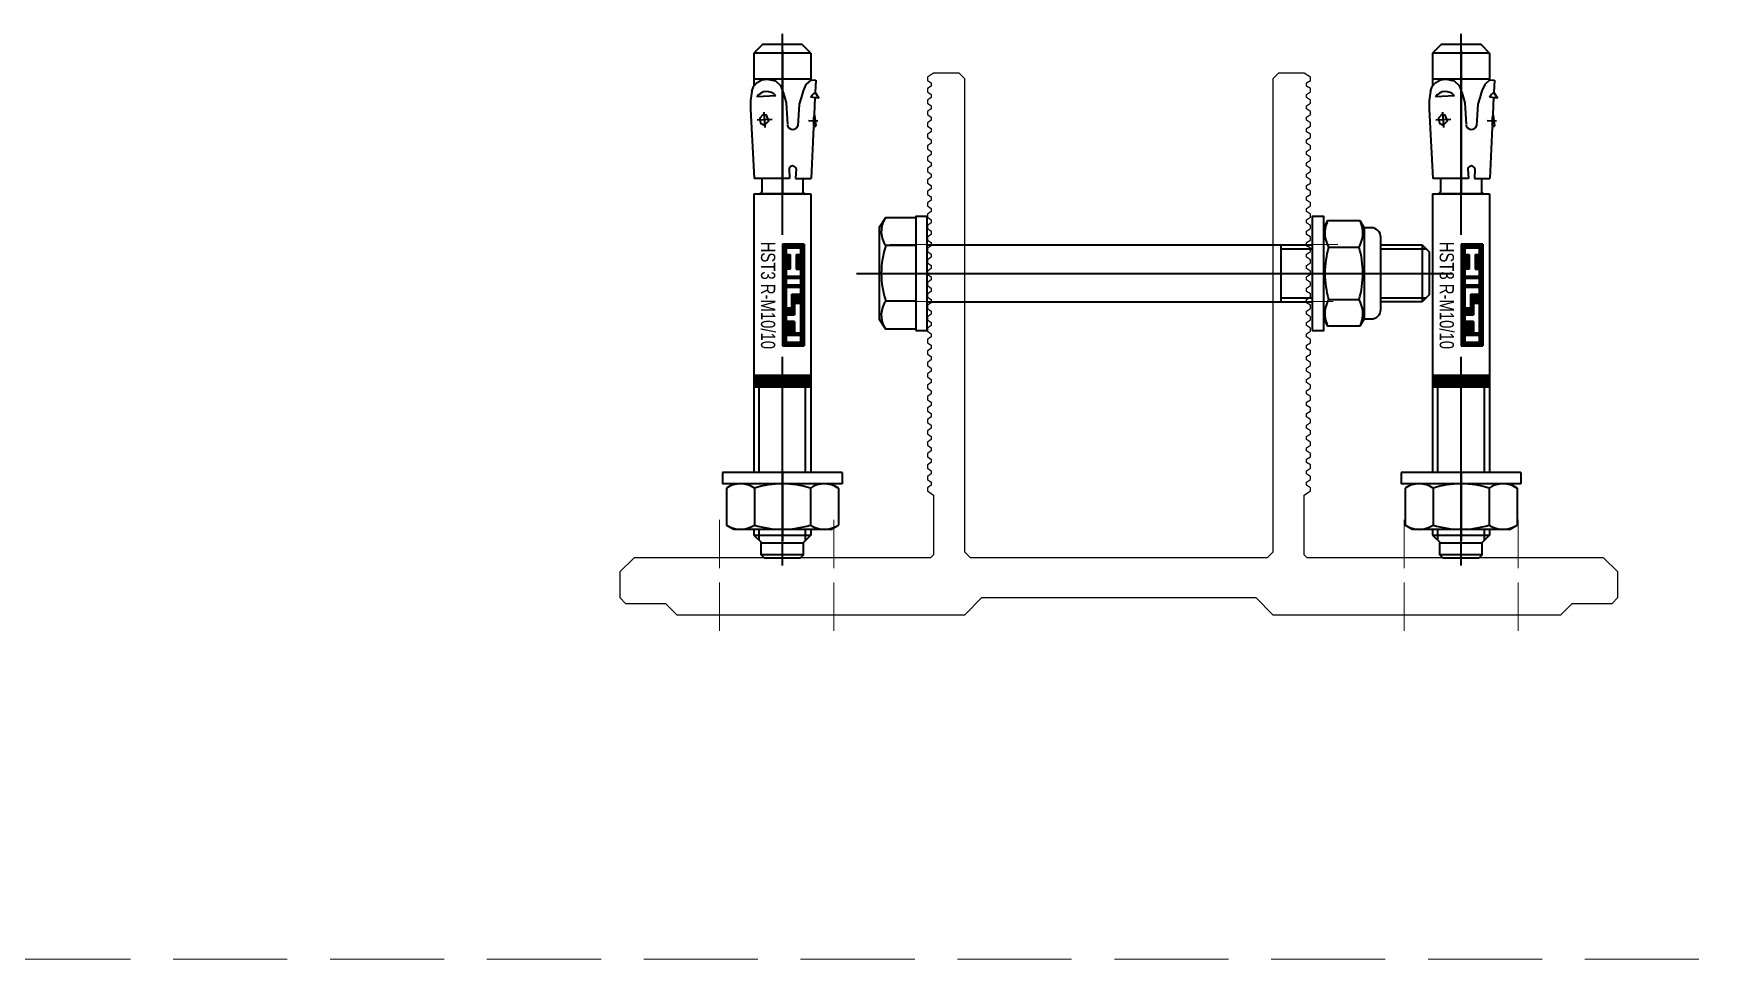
# Model space of a CAD drawing. Header units: millimetres. Extents: x -29692 to 34729, y -8412 to 43293.
# Drawn here: x -9428.8 to -9133.1, y -728.9 to -566.6 of the extents above; entities that cross this region are included whole.
import ezdxf
from ezdxf.enums import TextEntityAlignment as Align

# ---------------------------------------------------------------- set-up
doc = ezdxf.new("R2010")
doc.units = ezdxf.units.MM
doc.linetypes.add('ACAD_ISO10W100', pattern=[18, 12, -3, 0, -3])
doc.linetypes.add('JIS_02_4.0', pattern=[5.5, 4, -1.5])
doc.layers.add('_0_001_Профили', color=150, linetype='Continuous', lineweight=35)
doc.layers.add('_0_003_Размеры', color=132, linetype='Continuous', lineweight=0)
doc.layers.add('_0_007_Кронштейны_01', color=30, linetype='Continuous')
doc.layers.add('_0_023 _Линия_04', color=96, linetype='JIS_02_4.0', lineweight=9, plot=False)
doc.styles.add('_DZ_3.2', font='isocpeui.ttf', dxfattribs={"height": 3.2})
doc.styles.get("Standard").update_dxf_attribs({"font": 'arial.ttf'})

# ---------------------------------------------------------------- blocks, each defined once
blk = doc.blocks.new('80002130_95мм_В1')
at = {"layer": '_0_007_Кронштейны_01'}
for p, q in [((-32.5, 95.06), (-33.58, 94.33)), ((-28, 95.06), (-32.5, 95.06)), ((-27, 94.06), (-28, 95.06)), ((28, 95.06), (27, 94.06)), ((32.5, 95.06), (28, 95.06)), ((33.58, 94.33), (32.5, 95.06)), ((-33.58, 94.33), (-33.58, 93.78)), ((-33.58, 93.78), (-32.92, 93.33)), ((-32.92, 92.78), (-33.58, 92.33)), ((-33.58, 92.33), (-33.58, 91.78)), ((-33.58, 91.78), (-32.92, 91.33)), ((-32.92, 93.33), (-32.92, 92.78)), ((-27, 11.06), (-27, 94.06)), ((27, 94.06), (27, 11.06)), ((32.92, 93.33), (33.58, 93.78)), ((32.92, 92.78), (32.92, 93.33)), ((33.58, 92.33), (32.92, 92.78)), ((32.92, 91.33), (33.58, 91.78)), ((33.58, 93.78), (33.58, 94.33)), ((33.58, 91.78), (33.58, 92.33)), ((-32.92, 90.78), (-33.58, 90.33)), ((-33.58, 90.33), (-33.58, 89.78)), ((-33.58, 89.78), (-32.92, 89.33)), ((-32.92, 88.78), (-33.58, 88.33)), ((-32.92, 91.33), (-32.92, 90.78)), ((-32.92, 89.33), (-32.92, 88.78)), ((32.92, 90.78), (32.92, 91.33)), ((33.58, 90.33), (32.92, 90.78)), ((32.92, 89.33), (33.58, 89.78)), ((32.92, 88.78), (32.92, 89.33)), ((33.58, 88.33), (32.92, 88.78)), ((33.58, 89.78), (33.58, 90.33)), ((-33.58, 88.33), (-33.58, 87.78)), ((-33.58, 87.78), (-32.92, 87.33)), ((-32.92, 86.78), (-33.58, 86.33)), ((-33.58, 86.33), (-33.58, 85.78)), ((-33.58, 85.78), (-32.92, 85.33)), ((-32.92, 87.33), (-32.92, 86.78)), ((32.92, 87.33), (33.58, 87.78)), ((32.92, 86.78), (32.92, 87.33)), ((33.58, 86.33), (32.92, 86.78)), ((32.92, 85.33), (33.58, 85.78)), ((33.58, 87.78), (33.58, 88.33)), ((33.58, 85.78), (33.58, 86.33)), ((-32.92, 84.78), (-33.58, 84.33)), ((-33.58, 84.33), (-33.58, 83.78)), ((-33.58, 83.78), (-32.92, 83.33)), ((-32.92, 85.33), (-32.92, 84.78)), ((-32.92, 83.33), (-32.92, 82.78)), ((32.92, 84.78), (32.92, 85.33)), ((33.58, 84.33), (32.92, 84.78)), ((32.92, 83.33), (33.58, 83.78)), ((32.92, 82.78), (32.92, 83.33)), ((33.58, 83.78), (33.58, 84.33)), ((-32.92, 82.78), (-33.58, 82.33)), ((-33.58, 82.33), (-33.58, 81.78)), ((-33.58, 81.78), (-32.92, 81.33)), ((-32.92, 80.78), (-33.58, 80.33)), ((-33.58, 80.33), (-33.58, 79.78)), ((-32.92, 81.33), (-32.92, 80.78)), ((33.58, 82.33), (32.92, 82.78)), ((32.92, 81.33), (33.58, 81.78)), ((32.92, 80.78), (32.92, 81.33)), ((33.58, 80.33), (32.92, 80.78)), ((33.58, 81.78), (33.58, 82.33)), ((33.58, 79.78), (33.58, 80.33)), ((-33.58, 79.78), (-32.92, 79.33)), ((-32.92, 78.78), (-33.58, 78.33)), ((-33.58, 78.33), (-33.58, 77.78)), ((-33.58, 77.78), (-32.92, 77.33)), ((-32.92, 79.33), (-32.92, 78.78)), ((-32.92, 77.33), (-32.92, 76.78)), ((32.92, 79.33), (33.58, 79.78)), ((32.92, 78.78), (32.92, 79.33)), ((33.58, 78.33), (32.92, 78.78)), ((32.92, 77.33), (33.58, 77.78)), ((32.92, 76.78), (32.92, 77.33)), ((33.58, 77.78), (33.58, 78.33)), ((-32.92, 76.78), (-33.58, 76.33)), ((-33.58, 76.33), (-33.58, 75.78)), ((-33.58, 75.78), (-32.92, 75.33)), ((-32.92, 74.78), (-33.58, 74.33)), ((-33.58, 74.33), (-33.58, 73.78)), ((-32.92, 75.33), (-32.92, 74.78)), ((33.58, 76.33), (32.92, 76.78)), ((32.92, 75.33), (33.58, 75.78)), ((32.92, 74.78), (32.92, 75.33)), ((33.58, 74.33), (32.92, 74.78)), ((33.58, 75.78), (33.58, 76.33)), ((33.58, 73.78), (33.58, 74.33)), ((-33.58, 73.78), (-32.92, 73.33)), ((-32.92, 72.78), (-33.58, 72.33)), ((-33.58, 72.33), (-33.58, 71.78)), ((-33.58, 71.78), (-32.92, 71.33)), ((-32.92, 73.33), (-32.92, 72.78)), ((-32.92, 71.33), (-32.92, 70.78)), ((32.92, 73.33), (33.58, 73.78)), ((32.92, 72.78), (32.92, 73.33)), ((33.58, 72.33), (32.92, 72.78)), ((32.92, 71.33), (33.58, 71.78)), ((32.92, 70.78), (32.92, 71.33)), ((33.58, 71.78), (33.58, 72.33)), ((-32.92, 70.78), (-33.58, 70.33)), ((-33.58, 70.33), (-33.58, 69.78)), ((-33.58, 69.78), (-32.92, 69.33)), ((-32.92, 68.78), (-33.58, 68.33)), ((-33.58, 68.33), (-33.58, 67.78)), ((-32.92, 69.33), (-32.92, 68.78)), ((33.58, 70.33), (32.92, 70.78)), ((32.92, 69.33), (33.58, 69.78)), ((32.92, 68.78), (32.92, 69.33)), ((33.58, 68.33), (32.92, 68.78)), ((33.58, 69.78), (33.58, 70.33)), ((33.58, 67.78), (33.58, 68.33)), ((-33.58, 67.78), (-32.92, 67.33)), ((-32.92, 66.78), (-33.58, 66.33)), ((-33.58, 66.33), (-33.58, 65.78)), ((-33.58, 65.78), (-32.92, 65.33)), ((-32.92, 67.33), (-32.92, 66.78)), ((-32.92, 65.33), (-32.92, 64.78)), ((32.92, 67.33), (33.58, 67.78)), ((32.92, 66.78), (32.92, 67.33)), ((33.58, 66.33), (32.92, 66.78)), ((32.92, 65.33), (33.58, 65.78)), ((32.92, 64.78), (32.92, 65.33)), ((33.58, 65.78), (33.58, 66.33)), ((-32.92, 64.78), (-33.58, 64.33)), ((-33.58, 64.33), (-33.58, 63.78)), ((-33.58, 63.78), (-32.92, 63.33)), ((-32.92, 62.78), (-33.58, 62.33)), ((-33.58, 62.33), (-33.58, 61.78)), ((-32.92, 63.33), (-32.92, 62.78)), ((33.58, 64.33), (32.92, 64.78)), ((32.92, 63.33), (33.58, 63.78)), ((32.92, 62.78), (32.92, 63.33)), ((33.58, 62.33), (32.92, 62.78)), ((33.58, 63.78), (33.58, 64.33)), ((33.58, 61.78), (33.58, 62.33)), ((-33.58, 61.78), (-32.92, 61.33)), ((-32.92, 60.78), (-33.58, 60.33)), ((-33.58, 60.33), (-33.58, 59.78)), ((-33.58, 59.78), (-32.92, 59.33)), ((-32.92, 61.33), (-32.92, 60.78)), ((-32.92, 59.33), (-32.92, 58.78)), ((32.92, 61.33), (33.58, 61.78)), ((32.92, 60.78), (32.92, 61.33)), ((33.58, 60.33), (32.92, 60.78)), ((32.92, 59.33), (33.58, 59.78)), ((32.92, 58.78), (32.92, 59.33)), ((33.58, 59.78), (33.58, 60.33)), ((-32.92, 58.78), (-33.58, 58.33)), ((-33.58, 58.33), (-33.58, 57.78)), ((-33.58, 57.78), (-32.92, 57.33)), ((-32.92, 56.78), (-33.58, 56.33)), ((-33.58, 56.33), (-33.58, 55.78)), ((-32.92, 57.33), (-32.92, 56.78)), ((33.58, 58.33), (32.92, 58.78)), ((32.92, 57.33), (33.58, 57.78)), ((32.92, 56.78), (32.92, 57.33)), ((33.58, 56.33), (32.92, 56.78)), ((33.58, 57.78), (33.58, 58.33)), ((33.58, 55.78), (33.58, 56.33)), ((-33.58, 55.78), (-32.92, 55.33)), ((-32.92, 54.78), (-33.58, 54.33)), ((-33.58, 54.33), (-33.58, 53.78)), ((-33.58, 53.78), (-32.92, 53.33)), ((-32.92, 55.33), (-32.92, 54.78)), ((-32.92, 53.33), (-32.92, 52.78)), ((32.92, 55.33), (33.58, 55.78)), ((32.92, 54.78), (32.92, 55.33)), ((33.58, 54.33), (32.92, 54.78)), ((32.92, 53.33), (33.58, 53.78)), ((32.92, 52.78), (32.92, 53.33)), ((33.58, 53.78), (33.58, 54.33)), ((-32.92, 52.78), (-33.58, 52.33)), ((-33.58, 52.33), (-33.58, 51.78)), ((-33.58, 51.78), (-32.92, 51.33)), ((-32.92, 50.78), (-33.58, 50.33)), ((-33.58, 50.33), (-33.58, 49.78)), ((-32.92, 51.33), (-32.92, 50.78)), ((33.58, 52.33), (32.92, 52.78)), ((32.92, 51.33), (33.58, 51.78)), ((32.92, 50.78), (32.92, 51.33)), ((33.58, 50.33), (32.92, 50.78)), ((33.58, 51.78), (33.58, 52.33)), ((33.58, 49.78), (33.58, 50.33)), ((-33.58, 49.78), (-32.92, 49.33)), ((-32.92, 48.78), (-33.58, 48.33)), ((-33.58, 48.33), (-33.58, 47.78)), ((-33.58, 47.78), (-32.92, 47.33)), ((-32.92, 49.33), (-32.92, 48.78)), ((-32.92, 47.33), (-32.92, 46.78)), ((32.92, 49.33), (33.58, 49.78)), ((32.92, 48.78), (32.92, 49.33)), ((33.58, 48.33), (32.92, 48.78)), ((32.92, 47.33), (33.58, 47.78)), ((32.92, 46.78), (32.92, 47.33)), ((33.58, 47.78), (33.58, 48.33)), ((-32.92, 46.78), (-33.58, 46.33)), ((-33.58, 46.33), (-33.58, 45.78)), ((-33.58, 45.78), (-32.92, 45.33)), ((-32.92, 44.78), (-33.58, 44.33)), ((-32.92, 45.33), (-32.92, 44.78)), ((33.58, 46.33), (32.92, 46.78)), ((32.92, 45.33), (33.58, 45.78)), ((32.92, 44.78), (32.92, 45.33)), ((33.58, 44.33), (32.92, 44.78)), ((33.58, 45.78), (33.58, 46.33)), ((-33.58, 44.33), (-33.58, 43.78)), ((-33.58, 43.78), (-32.92, 43.33)), ((-32.92, 42.78), (-33.58, 42.33)), ((-33.58, 42.33), (-33.58, 41.78)), ((-33.58, 41.78), (-32.92, 41.33)), ((-32.92, 43.33), (-32.92, 42.78)), ((32.92, 43.33), (33.58, 43.78)), ((32.92, 42.78), (32.92, 43.33)), ((33.58, 42.33), (32.92, 42.78)), ((32.92, 41.33), (33.58, 41.78)), ((33.58, 43.78), (33.58, 44.33)), ((33.58, 41.78), (33.58, 42.33)), ((-32.92, 40.78), (-33.58, 40.33)), ((-33.58, 40.33), (-33.58, 39.78)), ((-33.58, 39.78), (-32.92, 39.33)), ((-32.92, 38.78), (-33.58, 38.33)), ((-32.92, 41.33), (-32.92, 40.78)), ((-32.92, 39.33), (-32.92, 38.78)), ((32.92, 40.78), (32.92, 41.33)), ((33.58, 40.33), (32.92, 40.78)), ((32.92, 39.33), (33.58, 39.78)), ((32.92, 38.78), (32.92, 39.33)), ((33.58, 38.33), (32.92, 38.78)), ((33.58, 39.78), (33.58, 40.33)), ((-33.58, 38.33), (-33.58, 37.78)), ((-33.58, 37.78), (-32.92, 37.33)), ((-32.92, 36.78), (-33.58, 36.33)), ((-33.58, 36.33), (-33.58, 35.78)), ((-33.58, 35.78), (-32.92, 35.33)), ((-32.92, 37.33), (-32.92, 36.78)), ((32.92, 37.33), (33.58, 37.78)), ((32.92, 36.78), (32.92, 37.33)), ((33.58, 36.33), (32.92, 36.78)), ((32.92, 35.33), (33.58, 35.78)), ((33.58, 37.78), (33.58, 38.33)), ((33.58, 35.78), (33.58, 36.33)), ((-32.92, 34.78), (-33.58, 34.33)), ((-33.58, 34.33), (-33.58, 33.78)), ((-33.58, 33.78), (-32.92, 33.33)), ((-32.92, 32.78), (-33.58, 32.33)), ((-32.92, 35.33), (-32.92, 34.78)), ((-32.92, 33.33), (-32.92, 32.78)), ((32.92, 34.78), (32.92, 35.33)), ((33.58, 34.33), (32.92, 34.78)), ((32.92, 33.33), (33.58, 33.78)), ((32.92, 32.78), (32.92, 33.33)), ((33.58, 32.33), (32.92, 32.78)), ((33.58, 33.78), (33.58, 34.33)), ((-33.58, 32.33), (-33.58, 31.78)), ((-33.58, 31.78), (-32.92, 31.33)), ((-32.92, 30.78), (-33.58, 30.33)), ((-33.58, 30.33), (-33.58, 29.78)), ((-33.58, 29.78), (-32.92, 29.33)), ((-32.92, 31.33), (-32.92, 30.78)), ((32.92, 31.33), (33.58, 31.78)), ((32.92, 30.78), (32.92, 31.33)), ((33.58, 30.33), (32.92, 30.78)), ((32.92, 29.33), (33.58, 29.78)), ((33.58, 31.78), (33.58, 32.33)), ((33.58, 29.78), (33.58, 30.33)), ((-32.92, 28.78), (-33.58, 28.33)), ((-33.58, 28.33), (-33.58, 27.78)), ((-33.58, 27.78), (-32.92, 27.33)), ((-32.92, 26.78), (-33.58, 26.33)), ((-32.92, 29.33), (-32.92, 28.78)), ((-32.92, 27.33), (-32.92, 26.78)), ((32.92, 28.78), (32.92, 29.33)), ((33.58, 28.33), (32.92, 28.78)), ((32.92, 27.33), (33.58, 27.78)), ((32.92, 26.78), (32.92, 27.33)), ((33.58, 26.33), (32.92, 26.78)), ((33.58, 27.78), (33.58, 28.33)), ((-33.58, 26.33), (-33.58, 25.78)), ((-33.58, 25.78), (-32.92, 25.33)), ((-32.92, 24.78), (-33.58, 24.33)), ((-33.58, 24.33), (-33.58, 23.78)), ((-33.58, 23.78), (-32.92, 23.33)), ((-32.92, 25.33), (-32.92, 24.78)), ((32.92, 25.33), (33.58, 25.78)), ((32.92, 24.78), (32.92, 25.33)), ((33.58, 24.33), (32.92, 24.78)), ((32.92, 23.33), (33.58, 23.78)), ((33.58, 25.78), (33.58, 26.33)), ((33.58, 23.78), (33.58, 24.33)), ((-32.92, 22.78), (-33.58, 22.33)), ((-33.58, 22.33), (-33.58, 21.78)), ((-33.58, 21.78), (-32.5, 21.06)), ((-32.92, 23.33), (-32.92, 22.78)), ((-32.5, 21.06), (-32.5, 10.56)), ((32.5, 21.06), (33.58, 21.78)), ((32.5, 10.56), (32.5, 21.06)), ((32.92, 22.78), (32.92, 23.33)), ((33.58, 22.33), (32.92, 22.78)), ((33.58, 21.78), (33.58, 22.33)), ((-85, 10.06), (-87.5, 7.56)), ((-33, 10.06), (-85, 10.06)), ((-32.5, 10.56), (-33, 10.06)), ((-26, 10.06), (-27, 11.06)), ((0, 10.06), (-26, 10.06)), ((26, 10.06), (0, 10.06)), ((27, 11.06), (26, 10.06)), ((33, 10.06), (32.5, 10.56)), ((85, 10.06), (33, 10.06)), ((87.5, 7.56), (85, 10.06)), ((-87.5, 7.56), (-87.5, 3.06)), ((87.5, 3.06), (87.5, 7.56)), ((-87.5, 3.06), (-86.5, 2.06)), ((-27, 0.06), (-24, 3.06)), ((-24, 3.06), (0, 3.06)), ((0, 3.06), (24, 3.06)), ((24, 3.06), (27, 0.06)), ((86.5, 2.06), (87.5, 3.06)), ((-86.5, 2.06), (-79.5, 2.06)), ((-79.5, 2.06), (-77.5, 0.06)), ((-77.5, 0.06), (-27, 0.06)), ((27, 0.06), (77.5, 0.06)), ((77.5, 0.06), (79.5, 2.06)), ((79.5, 2.06), (86.5, 2.06))]:
    blk.add_line(p, q, dxfattribs=at)
at = {"layer": '_0_007_Кронштейны_01', "color": 3, "linetype": 'ACAD_ISO10W100', "lineweight": 5}
for p, q in [((-31.59, 65.01), (-40.09, 65.01)), ((-20.59, 65.01), (-29.09, 65.01)), ((27.4, 65.01), (18.9, 65.01)), ((38.4, 65.01), (29.9, 65.01)), ((-32.44, 55.01), (-40.94, 55.01)), ((-21.44, 55.01), (-29.94, 55.01)), ((26.56, 55.01), (18.06, 55.01)), ((37.56, 55.01), (29.06, 55.01))]:
    blk.add_line(p, q, dxfattribs=at)
at = {"layer": '_0_007_Кронштейны_01', "color": 110, "linetype": 'ACAD_ISO10W100', "lineweight": 5}
for p, q in [((-70, 8.23), (-70, 16.73)), ((-50, 8.23), (-50, 16.73)), ((50, 8.23), (50, 16.73)), ((70, 8.23), (70, 16.73)), ((-70, -2.77), (-70, 5.73)), ((-50, -2.77), (-50, 5.73)), ((50, -2.77), (50, 5.73)), ((70, -2.77), (70, 5.73))]:
    blk.add_line(p, q, dxfattribs=at)
blk = doc.blocks.new('*U1012')
at = {"color": 0, "linetype": 'ByBlock', "lineweight": -2}
for p, q in [((-10, 8.5), (-9.24, 9.82)), ((-2.76, 9.82), (-9.24, 9.82)), ((-2, 8.5), (-2.76, 9.82)), ((0, 10.5), (-2, 10.5)), ((-2, -10.5), (-2, 10.5)), ((0, -10.5), (0, 10.5)), ((-10, -8.5), (-10, 8.5)), ((-14.98, 3.2), (-14.48, 3.7)), ((-14.98, 3.2), (-14.98, -3.2)), ((-14.48, 3.7), (-12.38, 3.7)), ((-14.48, -3.7), (-14.48, 3.7)), ((-11, 5), (-12.38, 3.62)), ((-12.38, 3.62), (-12.38, -3.62)), ((-11.92, 4.08), (-10, 4.08)), ((-11, 5), (-11, -5)), ((-10, 5), (-11, 5)), ((-2.76, 4.91), (-9.24, 4.91)), ((48.82, 5), (0, 5)), ((0, 4.08), (15.02, 4.08)), ((15.02, 4.9), (15.12, 5)), ((15.27, 5), (15.02, 4.75)), ((15.02, 4.61), (15.41, 5)), ((15.55, 5), (15.02, 4.47)), ((15.02, 4.33), (15.69, 5)), ((15.83, 5), (15.02, 4.19)), ((15.02, 4.05), (15.97, 5)), ((16.11, 5), (15.02, 3.91)), ((15.02, 3.76), (16.26, 5)), ((16.4, 5), (15.02, 3.62)), ((15.02, 3.48), (16.54, 5)), ((16.68, 5), (15.02, 3.34)), ((15.02, 3.2), (16.82, 5)), ((16.96, 5), (15.02, 3.06)), ((15.02, 5), (15.02, -5)), ((15.02, 2.92), (17.02, 4.92)), ((17.02, 4.78), (15.02, 2.78)), ((15.02, 2.63), (17.02, 4.63)), ((17.02, 4.49), (15.02, 2.49)), ((15.02, 2.35), (17.02, 4.35)), ((17.02, 4.21), (15.02, 2.21)), ((15.02, 2.07), (17.02, 4.07)), ((17.02, 3.93), (15.02, 1.93)), ((15.02, 1.79), (17.02, 3.79)), ((17.02, 3.64), (15.02, 1.64)), ((15.02, 1.5), (17.02, 3.5)), ((17.02, 3.36), (15.02, 1.36)), ((15.02, 1.22), (17.02, 3.22)), ((17.02, 3.08), (15.02, 1.08)), ((17.02, 5), (17.02, -5)), ((48.82, 5), (48.82, -5)), ((48.82, -3.99), (48.82, 3.99)), ((51.55, 3.6), (49.2, 3.6)), ((63.67, 5.59), (51.55, 4.96)), ((51.55, -1.28), (51.55, 4.96)), ((63.2, 3.24), (60.47, 3.1)), ((61.89, 1.78), (61.75, 4.41)), ((66.01, 1.13), (65.84, 4.48)), ((73.52, 5), (67.73, 5)), ((69.03, 5), (69.03, -5)), ((75.02, 3.5), (73.52, 5)), ((73.52, -5), (73.52, 5)), ((75.02, -3.5), (75.02, 3.5)), ((-16.36, 0), (20.25, 0)), ((0, 0), (-12, 0)), ((15.02, 0.94), (17.02, 2.94)), ((17.02, 2.8), (15.02, 0.8)), ((15.02, 0.65), (17.02, 2.65)), ((17.02, 2.51), (15.02, 0.51)), ((15.02, 0.37), (17.02, 2.37)), ((17.02, 2.23), (15.02, 0.23)), ((15.02, 0.09), (17.02, 2.09)), ((17.02, 1.95), (15.02, -0.05)), ((15.02, -0.19), (17.02, 1.81)), ((17.02, 1.66), (15.02, -0.34)), ((15.02, -0.48), (17.02, 1.52)), ((17.02, 1.38), (15.02, -0.62)), ((15.02, -0.76), (17.02, 1.24)), ((17.02, 1.1), (15.02, -0.9)), ((15.02, -1.04), (17.02, 0.96)), ((17.02, 0.82), (15.02, -1.18)), ((15.02, -1.33), (17.02, 0.67)), ((17.02, 0.53), (15.02, -1.47)), ((15.02, -1.61), (17.02, 0.39)), ((17.02, 0.25), (15.02, -1.75)), ((15.02, -1.89), (17.02, 0.11)), ((17.02, -0.03), (15.02, -2.03)), ((15.02, -2.17), (17.02, -0.17)), ((17.02, -0.32), (15.02, -2.32)), ((15.02, -2.46), (17.02, -0.46)), ((17.02, -0.6), (15.02, -2.6)), ((15.02, -2.74), (17.02, -0.74)), ((17.02, -0.88), (15.02, -2.88)), ((15.02, -3.02), (17.02, -1.02)), ((17.02, -1.16), (15.02, -3.16)), ((15.02, -3.31), (17.02, -1.31)), ((17.02, -1.45), (15.02, -3.45)), ((15.02, -3.59), (17.02, -1.59)), ((17.02, -1.73), (15.02, -3.73)), ((15.02, -3.87), (17.02, -1.87)), ((17.02, -2.01), (15.02, -4.01)), ((15.02, -4.15), (17.02, -2.15)), ((17.02, -2.3), (15.02, -4.3)), ((15.02, -4.44), (17.02, -2.44)), ((17.02, -2.58), (15.02, -4.58)), ((15.02, -4.72), (17.02, -2.72)), ((17.02, -2.86), (15.02, -4.86)), ((40.04, 0), (22.2, 0)), ((22.2, 0), (22.2, -3.84)), ((22.21, -3.84), (22.21, 0)), ((22.28, 0), (22.28, -3.84)), ((22.34, -3.84), (22.34, 0)), ((22.41, 0), (22.41, -3.84)), ((22.47, -3.84), (22.47, 0)), ((22.53, 0), (22.53, -3.84)), ((22.6, -3.84), (22.6, 0)), ((22.66, 0), (22.66, -3.84)), ((22.73, -3.84), (22.73, 0)), ((22.79, 0), (22.79, -3.84)), ((24.04, -0.64), (22.84, -0.64)), ((22.84, -0.64), (22.84, -3.2)), ((22.85, -0.64), (22.85, 0)), ((22.92, 0), (22.92, -0.64)), ((22.98, -0.64), (22.98, 0)), ((23.05, 0), (23.05, -0.64)), ((23.11, -0.64), (23.11, 0)), ((23.17, 0), (23.17, -0.64)), ((23.24, -0.64), (23.24, 0)), ((23.3, 0), (23.3, -0.64)), ((23.37, -0.64), (23.37, 0)), ((23.43, 0), (23.43, -0.64)), ((23.49, -0.64), (23.49, 0)), ((23.56, 0), (23.56, -0.64)), ((23.62, -0.64), (23.62, 0)), ((23.69, 0), (23.69, -0.64)), ((23.75, -0.64), (23.75, 0)), ((23.81, 0), (23.81, -0.64)), ((23.88, -0.64), (23.88, 0)), ((23.94, 0), (23.94, -0.64)), ((24.01, -0.64), (24.01, 0)), ((24.04, -0.64), (24.04, -3.2)), ((24.07, 0), (24.07, -3.84)), ((24.13, -3.84), (24.13, 0)), ((24.2, 0), (24.2, -3.84)), ((24.26, -3.84), (24.26, 0)), ((24.33, 0), (24.33, -3.84)), ((24.39, -3.84), (24.39, 0)), ((24.42, -2.15), (24.42, -3.2)), ((26.45, -2.15), (24.42, -2.15)), ((24.45, 0), (24.45, -2.15)), ((24.52, -2.15), (24.52, 0)), ((24.58, 0), (24.58, -2.15)), ((24.65, -2.15), (24.65, 0)), ((24.71, 0), (24.71, -2.15)), ((24.77, -2.15), (24.77, 0)), ((24.84, 0), (24.84, -2.15)), ((24.9, -2.15), (24.9, 0)), ((24.97, 0), (24.97, -2.15)), ((25.03, -2.15), (25.03, 0)), ((25.09, 0), (25.09, -2.15)), ((25.16, -2.15), (25.16, 0)), ((25.22, 0), (25.22, -2.15)), ((25.29, -2.15), (25.29, 0)), ((25.35, 0), (25.35, -2.15)), ((25.41, -2.15), (25.41, 0)), ((25.48, 0), (25.48, -2.15)), ((25.54, -2.15), (25.54, 0)), ((25.61, 0), (25.61, -2.15)), ((25.67, -2.15), (25.67, 0)), ((25.73, 0), (25.73, -2.15)), ((25.8, -2.15), (25.8, 0)), ((25.86, 0), (25.86, -2.15)), ((25.93, -2.15), (25.93, 0)), ((25.99, 0), (25.99, -2.15)), ((26.05, -2.15), (26.05, 0)), ((26.12, 0), (26.12, -2.15)), ((26.18, -2.15), (26.18, 0)), ((26.25, 0), (26.25, -2.15)), ((26.31, -2.15), (26.31, 0)), ((26.37, 0), (26.37, -2.15)), ((26.44, -2.15), (26.44, 0)), ((26.45, -0.64), (26.45, -2.15)), ((27.65, -0.64), (26.45, -0.64)), ((26.5, 0), (26.5, -0.64)), ((26.57, -0.64), (26.57, 0)), ((26.63, 0), (26.63, -0.64)), ((26.69, -0.64), (26.69, 0)), ((26.76, 0), (26.76, -0.64)), ((26.82, -0.64), (26.82, 0)), ((26.89, 0), (26.89, -0.64)), ((26.95, -0.64), (26.95, 0)), ((27.01, 0), (27.01, -0.64)), ((27.08, -0.64), (27.08, 0)), ((27.14, 0), (27.14, -0.64)), ((27.21, -0.64), (27.21, 0)), ((27.27, 0), (27.27, -0.64)), ((27.33, -0.64), (27.33, 0)), ((27.4, 0), (27.4, -0.64)), ((27.46, -0.64), (27.46, 0)), ((27.53, 0), (27.53, -0.64)), ((27.59, -0.64), (27.59, 0)), ((27.65, 0), (27.65, -0.64)), ((27.65, -0.64), (27.65, -2.15)), ((29.69, -2.15), (27.65, -2.15)), ((27.72, -2.15), (27.72, 0)), ((27.78, 0), (27.78, -2.15)), ((27.85, -2.15), (27.85, 0)), ((27.91, 0), (27.91, -2.15)), ((27.97, -2.15), (27.97, 0)), ((28.04, 0), (28.04, -2.15)), ((28.1, -2.15), (28.1, 0)), ((28.17, 0), (28.17, -2.15)), ((28.23, -2.15), (28.23, 0)), ((28.29, 0), (28.29, -2.15)), ((28.36, -2.15), (28.36, 0)), ((28.42, 0), (28.42, -2.15)), ((28.49, -2.15), (28.49, 0)), ((28.55, 0), (28.55, -2.15)), ((28.61, -2.15), (28.61, 0)), ((28.68, 0), (28.68, -2.15)), ((28.74, -2.15), (28.74, 0)), ((28.81, 0), (28.81, -2.15)), ((28.86, -0.64), (28.86, -1.69)), ((32.47, -0.64), (28.86, -0.64)), ((28.86, -1.69), (31.27, -1.69)), ((28.87, -0.64), (28.87, 0)), ((28.87, -2.15), (28.87, -1.69)), ((28.93, 0), (28.93, -0.64)), ((28.93, -1.69), (28.93, -2.15)), ((29, -0.64), (29, 0)), ((29, -2.15), (29, -1.69)), ((29.06, 0), (29.06, -0.64)), ((29.06, -1.69), (29.06, -2.15)), ((29.13, -0.64), (29.13, 0)), ((29.13, -2.15), (29.13, -1.69)), ((29.19, 0), (29.19, -0.64)), ((29.19, -1.69), (29.19, -2.15)), ((29.25, -0.64), (29.25, 0)), ((29.25, -2.15), (29.25, -1.69)), ((29.32, 0), (29.32, -0.64)), ((29.32, -1.69), (29.32, -2.15)), ((29.38, -0.64), (29.38, 0)), ((29.38, -2.15), (29.38, -1.69)), ((29.45, 0), (29.45, -0.64)), ((29.45, -1.69), (29.45, -2.15)), ((29.51, -0.64), (29.51, 0)), ((29.51, -2.15), (29.51, -1.69)), ((29.57, 0), (29.57, -0.64)), ((29.57, -1.69), (29.57, -2.15)), ((29.64, -0.64), (29.64, 0)), ((29.64, -2.15), (29.64, -1.69)), ((29.69, -2.15), (29.69, -3.2)), ((29.7, 0), (29.7, -0.64)), ((29.7, -1.69), (29.7, -3.84)), ((29.77, -0.64), (29.77, 0)), ((29.77, -3.84), (29.77, -1.69)), ((29.83, 0), (29.83, -0.64)), ((29.83, -1.69), (29.83, -3.84)), ((29.89, -0.64), (29.89, 0)), ((29.89, -3.84), (29.89, -1.69)), ((29.96, 0), (29.96, -0.64)), ((29.96, -1.69), (29.96, -3.84)), ((30.02, -0.64), (30.02, 0)), ((30.02, -3.84), (30.02, -1.69)), ((30.09, 0), (30.09, -0.64)), ((30.09, -1.69), (30.09, -3.84)), ((30.15, -0.64), (30.15, 0)), ((30.15, -3.84), (30.15, -1.69)), ((30.21, 0), (30.21, -0.64)), ((30.21, -1.69), (30.21, -3.84)), ((30.28, -0.64), (30.28, 0)), ((30.28, -3.84), (30.28, -1.69)), ((30.34, 0), (30.34, -0.64)), ((30.34, -1.69), (30.34, -3.84)), ((30.41, -0.64), (30.41, 0)), ((30.41, -3.84), (30.41, -1.69)), ((30.47, 0), (30.47, -0.64)), ((30.47, -1.69), (30.47, -3.84)), ((30.53, -0.64), (30.53, 0)), ((30.53, -3.84), (30.53, -1.69)), ((30.6, 0), (30.6, -0.64)), ((30.6, -1.69), (30.6, -3.84)), ((30.66, -0.64), (30.66, 0)), ((30.66, -3.84), (30.66, -1.69)), ((30.73, 0), (30.73, -0.64)), ((30.73, -1.69), (30.73, -3.84)), ((30.79, -0.64), (30.79, 0)), ((30.79, -3.84), (30.79, -1.69)), ((30.85, 0), (30.85, -0.64)), ((30.85, -1.69), (30.85, -3.84)), ((30.92, -0.64), (30.92, 0)), ((30.92, -3.84), (30.92, -1.69)), ((30.98, 0), (30.98, -0.64)), ((30.98, -1.69), (30.98, -3.84)), ((31.05, -0.64), (31.05, 0)), ((31.05, -3.84), (31.05, -1.69)), ((31.11, 0), (31.11, -0.64)), ((31.11, -1.69), (31.11, -3.84)), ((31.17, -0.64), (31.17, 0)), ((31.17, -3.84), (31.17, -1.69)), ((31.24, 0), (31.24, -0.64)), ((31.24, -1.69), (31.24, -3.84)), ((31.27, -1.69), (31.27, -3.2)), ((31.3, -0.64), (31.3, 0)), ((31.37, 0), (31.37, -0.64)), ((31.43, -0.64), (31.43, 0)), ((31.49, 0), (31.49, -0.64)), ((31.56, -0.64), (31.56, 0)), ((31.62, 0), (31.62, -0.64)), ((31.69, -0.64), (31.69, 0)), ((31.75, 0), (31.75, -0.64)), ((31.81, -0.64), (31.81, 0)), ((31.88, 0), (31.88, -0.64)), ((31.94, -0.64), (31.94, 0)), ((32.01, 0), (32.01, -0.64)), ((32.07, -0.64), (32.07, 0)), ((32.13, 0), (32.13, -0.64)), ((32.2, -0.64), (32.2, 0)), ((32.26, 0), (32.26, -0.64)), ((32.33, -0.64), (32.33, 0)), ((32.39, 0), (32.39, -0.64)), ((32.45, -0.64), (32.45, 0)), ((32.47, -0.64), (32.47, -3.2)), ((32.52, 0), (32.52, -3.84)), ((32.58, -3.84), (32.58, 0)), ((32.65, 0), (32.65, -3.84)), ((32.71, -3.84), (32.71, 0)), ((32.77, 0), (32.77, -3.84)), ((32.84, -3.84), (32.84, 0)), ((32.85, -0.64), (32.85, -3.2)), ((34.05, -0.64), (32.85, -0.64)), ((32.9, 0), (32.9, -0.64)), ((32.97, -0.64), (32.97, 0)), ((33.03, 0), (33.03, -0.64)), ((33.09, -0.64), (33.09, 0)), ((33.16, 0), (33.16, -0.64)), ((33.22, -0.64), (33.22, 0)), ((33.29, 0), (33.29, -0.64)), ((33.35, -0.64), (33.35, 0)), ((33.41, 0), (33.41, -0.64)), ((33.48, -0.64), (33.48, 0)), ((33.54, 0), (33.54, -0.64)), ((33.61, -0.64), (33.61, 0)), ((33.67, 0), (33.67, -0.64)), ((33.73, -0.64), (33.73, 0)), ((33.8, 0), (33.8, -0.64)), ((33.86, -0.64), (33.86, 0)), ((33.93, 0), (33.93, -0.64)), ((33.99, -0.64), (33.99, 0)), ((34.05, 0), (34.05, -0.64)), ((34.05, -0.64), (34.05, -3.2)), ((34.12, -3.84), (34.12, 0)), ((34.18, 0), (34.18, -3.84)), ((34.25, -3.84), (34.25, 0)), ((34.31, 0), (34.31, -3.84)), ((34.37, -3.84), (34.37, 0)), ((34.43, -0.64), (34.43, -3.2)), ((35.64, -0.64), (34.43, -0.64)), ((34.44, 0), (34.44, -0.64)), ((34.5, -0.64), (34.5, 0)), ((34.57, 0), (34.57, -0.64)), ((34.63, -0.64), (34.63, 0)), ((34.69, 0), (34.69, -0.64)), ((34.76, -0.64), (34.76, 0)), ((34.82, 0), (34.82, -0.64)), ((34.89, -0.64), (34.89, 0)), ((34.95, 0), (34.95, -0.64)), ((35.01, -0.64), (35.01, 0)), ((35.08, 0), (35.08, -0.64)), ((35.14, -0.64), (35.14, 0)), ((35.21, 0), (35.21, -0.64)), ((35.27, -0.64), (35.27, 0)), ((35.33, 0), (35.33, -0.64)), ((35.4, -0.64), (35.4, 0)), ((35.46, 0), (35.46, -0.64)), ((35.53, -0.64), (35.53, 0)), ((35.59, 0), (35.59, -0.64)), ((35.64, -1.39), (35.64, -0.64)), ((38.2, -1.39), (35.64, -1.39)), ((35.64, -2.45), (35.64, -3.2)), ((38.2, -2.45), (35.64, -2.45)), ((35.65, -1.39), (35.65, 0)), ((35.65, -3.84), (35.65, -2.45)), ((35.72, 0), (35.72, -1.39)), ((35.72, -2.45), (35.72, -3.84)), ((35.78, -1.39), (35.78, 0)), ((35.78, -3.84), (35.78, -2.45)), ((35.85, 0), (35.85, -1.39)), ((35.85, -2.45), (35.85, -3.84)), ((35.91, -1.39), (35.91, 0)), ((35.91, -3.84), (35.91, -2.45)), ((35.97, 0), (35.97, -1.39)), ((35.97, -2.45), (35.97, -3.84)), ((36.04, -1.39), (36.04, 0)), ((36.04, -3.84), (36.04, -2.45)), ((36.1, 0), (36.1, -1.39)), ((36.1, -2.45), (36.1, -3.84)), ((36.17, -1.39), (36.17, 0)), ((36.17, -3.84), (36.17, -2.45)), ((36.23, 0), (36.23, -1.39)), ((36.23, -2.45), (36.23, -3.84)), ((36.29, -1.39), (36.29, 0)), ((36.29, -3.84), (36.29, -2.45)), ((36.36, 0), (36.36, -1.39)), ((36.36, -2.45), (36.36, -3.84)), ((36.42, -1.39), (36.42, 0)), ((36.42, -3.84), (36.42, -2.45)), ((36.49, 0), (36.49, -1.39)), ((36.49, -2.45), (36.49, -3.84)), ((36.55, -1.39), (36.55, 0)), ((36.55, -3.84), (36.55, -2.45)), ((36.61, 0), (36.61, -1.39)), ((36.61, -2.45), (36.61, -3.84)), ((36.68, -1.39), (36.68, 0)), ((36.68, -3.84), (36.68, -2.45)), ((36.74, 0), (36.74, -1.39)), ((36.74, -2.45), (36.74, -3.84)), ((36.81, -1.39), (36.81, 0)), ((36.81, -3.84), (36.81, -2.45)), ((36.87, 0), (36.87, -1.39)), ((36.87, -2.45), (36.87, -3.84)), ((36.93, -1.39), (36.93, 0)), ((36.93, -3.84), (36.93, -2.45)), ((37, 0), (37, -1.39)), ((37, -2.45), (37, -3.84)), ((37.06, -1.39), (37.06, 0)), ((37.06, -3.84), (37.06, -2.45)), ((37.13, 0), (37.13, -1.39)), ((37.13, -2.45), (37.13, -3.84)), ((37.19, -1.39), (37.19, 0)), ((37.19, -3.84), (37.19, -2.45)), ((37.25, 0), (37.25, -1.39)), ((37.25, -2.45), (37.25, -3.84)), ((37.32, -1.39), (37.32, 0)), ((37.32, -3.84), (37.32, -2.45)), ((37.38, 0), (37.38, -1.39)), ((37.38, -2.45), (37.38, -3.84)), ((37.45, -1.39), (37.45, 0)), ((37.45, -3.84), (37.45, -2.45)), ((37.51, 0), (37.51, -1.39)), ((37.51, -2.45), (37.51, -3.84)), ((37.57, -1.39), (37.57, 0)), ((37.57, -3.84), (37.57, -2.45)), ((37.64, 0), (37.64, -1.39)), ((37.64, -2.45), (37.64, -3.84)), ((37.7, -1.39), (37.7, 0)), ((37.7, -3.84), (37.7, -2.45)), ((37.77, 0), (37.77, -1.39)), ((37.77, -2.45), (37.77, -3.84)), ((37.83, -1.39), (37.83, 0)), ((37.83, -3.84), (37.83, -2.45)), ((37.89, 0), (37.89, -1.39)), ((37.89, -2.45), (37.89, -3.84)), ((37.96, -1.39), (37.96, 0)), ((37.96, -3.84), (37.96, -2.45)), ((38.02, 0), (38.02, -1.39)), ((38.02, -2.45), (38.02, -3.84)), ((38.09, -1.39), (38.09, 0)), ((38.09, -3.84), (38.09, -2.45)), ((38.15, 0), (38.15, -1.39)), ((38.15, -2.45), (38.15, -3.84)), ((38.2, -0.64), (38.2, -1.39)), ((39.4, -0.64), (38.2, -0.64)), ((38.2, -2.45), (38.2, -3.2)), ((38.21, -0.64), (38.21, 0)), ((38.28, 0), (38.28, -0.64)), ((38.34, -0.64), (38.34, 0)), ((38.41, 0), (38.41, -0.64)), ((38.47, -0.64), (38.47, 0)), ((38.53, 0), (38.53, -0.64)), ((38.6, -0.64), (38.6, 0)), ((38.66, 0), (38.66, -0.64)), ((38.73, -0.64), (38.73, 0)), ((38.79, 0), (38.79, -0.64)), ((38.85, -0.64), (38.85, 0)), ((38.92, 0), (38.92, -0.64)), ((38.98, -0.64), (38.98, 0)), ((39.05, 0), (39.05, -0.64)), ((39.11, -0.64), (39.11, 0)), ((39.17, 0), (39.17, -0.64)), ((39.24, -0.64), (39.24, 0)), ((39.3, 0), (39.3, -0.64)), ((39.37, -0.64), (39.37, 0)), ((39.4, -0.64), (39.4, -3.2)), ((39.43, 0), (39.43, -3.84)), ((39.49, -3.84), (39.49, 0)), ((39.56, 0), (39.56, -3.84)), ((39.62, -3.84), (39.62, 0)), ((39.69, 0), (39.69, -3.84)), ((39.75, -3.84), (39.75, 0)), ((39.81, 0), (39.81, -3.84)), ((39.88, -3.84), (39.88, 0)), ((39.94, 0), (39.94, -3.84)), ((40.01, -3.84), (40.01, 0)), ((40.04, 0), (40.04, -3.84)), ((41.68, 0), (76.93, 0)), ((73.97, 0), (48.97, 0)), ((53.23, -1.19), (51.55, -1.28)), ((53.23, -2.41), (51.55, -2.33)), ((51.55, -2.33), (51.55, -5.03)), ((64.55, -2.92), (60.79, -2.72)), ((64.8, -0.68), (60.98, -0.88)), ((-14.48, -3.7), (-14.98, -3.2)), ((-14.48, -3.7), (-12.38, -3.7)), ((-11, -5), (-12.38, -3.62)), ((-11.92, -4.08), (-10, -4.08)), ((-10, -5), (-11, -5)), ((-2.76, -4.91), (-9.24, -4.91)), ((0, -4.08), (15.02, -4.08)), ((48.82, -5), (0, -5)), ((15.02, -5), (17.02, -3)), ((17.02, -3.14), (15.16, -5)), ((15.31, -5), (17.02, -3.29)), ((17.02, -3.43), (15.45, -5)), ((15.59, -5), (17.02, -3.57)), ((17.02, -3.71), (15.73, -5)), ((15.87, -5), (17.02, -3.85)), ((17.02, -3.99), (16.01, -5)), ((16.15, -5), (17.02, -4.13)), ((17.02, -4.28), (16.3, -5)), ((16.44, -5), (17.02, -4.42)), ((17.02, -4.56), (16.58, -5)), ((16.72, -5), (17.02, -4.7)), ((17.02, -4.84), (16.86, -5)), ((17, -5), (17.02, -4.98)), ((40.04, -3.84), (22.2, -3.84)), ((24.04, -3.2), (22.84, -3.2)), ((22.85, -3.84), (22.85, -3.2)), ((22.92, -3.2), (22.92, -3.84)), ((22.98, -3.84), (22.98, -3.2)), ((23.05, -3.2), (23.05, -3.84)), ((23.11, -3.84), (23.11, -3.2)), ((23.17, -3.2), (23.17, -3.84)), ((23.24, -3.84), (23.24, -3.2)), ((23.3, -3.2), (23.3, -3.84)), ((23.37, -3.84), (23.37, -3.2)), ((23.43, -3.2), (23.43, -3.84)), ((23.49, -3.84), (23.49, -3.2)), ((23.56, -3.2), (23.56, -3.84)), ((23.62, -3.84), (23.62, -3.2)), ((23.69, -3.2), (23.69, -3.84)), ((23.75, -3.84), (23.75, -3.2)), ((23.81, -3.2), (23.81, -3.84)), ((23.88, -3.84), (23.88, -3.2)), ((23.94, -3.2), (23.94, -3.84)), ((24.01, -3.84), (24.01, -3.2)), ((29.69, -3.2), (24.42, -3.2)), ((24.45, -3.2), (24.45, -3.84)), ((24.52, -3.84), (24.52, -3.2)), ((24.58, -3.2), (24.58, -3.84)), ((24.65, -3.84), (24.65, -3.2)), ((24.71, -3.2), (24.71, -3.84)), ((24.77, -3.84), (24.77, -3.2)), ((24.84, -3.2), (24.84, -3.84)), ((24.9, -3.84), (24.9, -3.2)), ((24.97, -3.2), (24.97, -3.84)), ((25.03, -3.84), (25.03, -3.2)), ((25.09, -3.2), (25.09, -3.84)), ((25.16, -3.84), (25.16, -3.2)), ((25.22, -3.2), (25.22, -3.84)), ((25.29, -3.84), (25.29, -3.2)), ((25.35, -3.2), (25.35, -3.84)), ((25.41, -3.84), (25.41, -3.2)), ((25.48, -3.2), (25.48, -3.84)), ((25.54, -3.84), (25.54, -3.2)), ((25.61, -3.2), (25.61, -3.84)), ((25.67, -3.84), (25.67, -3.2)), ((25.73, -3.2), (25.73, -3.84)), ((25.8, -3.84), (25.8, -3.2)), ((25.86, -3.2), (25.86, -3.84)), ((25.93, -3.84), (25.93, -3.2)), ((25.99, -3.2), (25.99, -3.84)), ((26.05, -3.84), (26.05, -3.2)), ((26.12, -3.2), (26.12, -3.84)), ((26.18, -3.84), (26.18, -3.2)), ((26.25, -3.2), (26.25, -3.84)), ((26.31, -3.84), (26.31, -3.2)), ((26.37, -3.2), (26.37, -3.84)), ((26.44, -3.84), (26.44, -3.2)), ((26.5, -3.2), (26.5, -3.84)), ((26.57, -3.84), (26.57, -3.2)), ((26.63, -3.2), (26.63, -3.84)), ((26.69, -3.84), (26.69, -3.2)), ((26.76, -3.2), (26.76, -3.84)), ((26.82, -3.84), (26.82, -3.2)), ((26.89, -3.2), (26.89, -3.84)), ((26.95, -3.84), (26.95, -3.2)), ((27.01, -3.2), (27.01, -3.84)), ((27.08, -3.84), (27.08, -3.2)), ((27.14, -3.2), (27.14, -3.84)), ((27.21, -3.84), (27.21, -3.2)), ((27.27, -3.2), (27.27, -3.84)), ((27.33, -3.84), (27.33, -3.2)), ((27.4, -3.2), (27.4, -3.84)), ((27.46, -3.84), (27.46, -3.2)), ((27.53, -3.2), (27.53, -3.84)), ((27.59, -3.84), (27.59, -3.2)), ((27.65, -3.2), (27.65, -3.84)), ((27.72, -3.84), (27.72, -3.2)), ((27.78, -3.2), (27.78, -3.84)), ((27.85, -3.84), (27.85, -3.2)), ((27.91, -3.2), (27.91, -3.84)), ((27.97, -3.84), (27.97, -3.2)), ((28.04, -3.2), (28.04, -3.84)), ((28.1, -3.84), (28.1, -3.2)), ((28.17, -3.2), (28.17, -3.84)), ((28.23, -3.84), (28.23, -3.2)), ((28.29, -3.2), (28.29, -3.84)), ((28.36, -3.84), (28.36, -3.2)), ((28.42, -3.2), (28.42, -3.84)), ((28.49, -3.84), (28.49, -3.2)), ((28.55, -3.2), (28.55, -3.84)), ((28.61, -3.84), (28.61, -3.2)), ((28.68, -3.2), (28.68, -3.84)), ((28.74, -3.84), (28.74, -3.2)), ((28.81, -3.2), (28.81, -3.84)), ((28.87, -3.84), (28.87, -3.2)), ((28.93, -3.2), (28.93, -3.84)), ((29, -3.84), (29, -3.2)), ((29.06, -3.2), (29.06, -3.84)), ((29.13, -3.84), (29.13, -3.2)), ((29.19, -3.2), (29.19, -3.84)), ((29.25, -3.84), (29.25, -3.2)), ((29.32, -3.2), (29.32, -3.84)), ((29.38, -3.84), (29.38, -3.2)), ((29.45, -3.2), (29.45, -3.84)), ((29.51, -3.84), (29.51, -3.2)), ((29.57, -3.2), (29.57, -3.84)), ((29.64, -3.84), (29.64, -3.2)), ((32.47, -3.2), (31.27, -3.2)), ((31.3, -3.84), (31.3, -3.2)), ((31.37, -3.2), (31.37, -3.84)), ((31.43, -3.84), (31.43, -3.2)), ((31.49, -3.2), (31.49, -3.84)), ((31.56, -3.84), (31.56, -3.2)), ((31.62, -3.2), (31.62, -3.84)), ((31.69, -3.84), (31.69, -3.2)), ((31.75, -3.2), (31.75, -3.84)), ((31.81, -3.84), (31.81, -3.2)), ((31.88, -3.2), (31.88, -3.84)), ((31.94, -3.84), (31.94, -3.2)), ((32.01, -3.2), (32.01, -3.84)), ((32.07, -3.84), (32.07, -3.2)), ((32.13, -3.2), (32.13, -3.84)), ((32.2, -3.84), (32.2, -3.2)), ((32.26, -3.2), (32.26, -3.84)), ((32.33, -3.84), (32.33, -3.2)), ((32.39, -3.2), (32.39, -3.84)), ((32.45, -3.84), (32.45, -3.2)), ((34.05, -3.2), (32.85, -3.2)), ((32.9, -3.2), (32.9, -3.84)), ((32.97, -3.84), (32.97, -3.2)), ((33.03, -3.2), (33.03, -3.84)), ((33.09, -3.84), (33.09, -3.2)), ((33.16, -3.2), (33.16, -3.84)), ((33.22, -3.84), (33.22, -3.2)), ((33.29, -3.2), (33.29, -3.84)), ((33.35, -3.84), (33.35, -3.2)), ((33.41, -3.2), (33.41, -3.84)), ((33.48, -3.84), (33.48, -3.2)), ((33.54, -3.2), (33.54, -3.84)), ((33.61, -3.84), (33.61, -3.2)), ((33.67, -3.2), (33.67, -3.84)), ((33.73, -3.84), (33.73, -3.2)), ((33.8, -3.2), (33.8, -3.84)), ((33.86, -3.84), (33.86, -3.2)), ((33.93, -3.2), (33.93, -3.84)), ((33.99, -3.84), (33.99, -3.2)), ((34.05, -3.2), (34.05, -3.84)), ((35.64, -3.2), (34.43, -3.2)), ((34.44, -3.2), (34.44, -3.84)), ((34.5, -3.84), (34.5, -3.2)), ((34.57, -3.2), (34.57, -3.84)), ((34.63, -3.84), (34.63, -3.2)), ((34.69, -3.2), (34.69, -3.84)), ((34.76, -3.84), (34.76, -3.2)), ((34.82, -3.2), (34.82, -3.84)), ((34.89, -3.84), (34.89, -3.2)), ((34.95, -3.2), (34.95, -3.84)), ((35.01, -3.84), (35.01, -3.2)), ((35.08, -3.2), (35.08, -3.84)), ((35.14, -3.84), (35.14, -3.2)), ((35.21, -3.2), (35.21, -3.84)), ((35.27, -3.84), (35.27, -3.2)), ((35.33, -3.2), (35.33, -3.84)), ((35.4, -3.84), (35.4, -3.2)), ((35.46, -3.2), (35.46, -3.84)), ((35.53, -3.84), (35.53, -3.2)), ((35.59, -3.2), (35.59, -3.84)), ((39.4, -3.2), (38.2, -3.2)), ((38.21, -3.84), (38.21, -3.2)), ((38.28, -3.2), (38.28, -3.84)), ((38.34, -3.84), (38.34, -3.2)), ((38.41, -3.2), (38.41, -3.84)), ((38.47, -3.84), (38.47, -3.2)), ((38.53, -3.2), (38.53, -3.84)), ((38.6, -3.84), (38.6, -3.2)), ((38.66, -3.2), (38.66, -3.84)), ((38.73, -3.84), (38.73, -3.2)), ((38.79, -3.2), (38.79, -3.84)), ((38.85, -3.84), (38.85, -3.2)), ((38.92, -3.2), (38.92, -3.84)), ((38.98, -3.84), (38.98, -3.2)), ((39.05, -3.2), (39.05, -3.84)), ((39.11, -3.84), (39.11, -3.2)), ((39.17, -3.2), (39.17, -3.84)), ((39.24, -3.84), (39.24, -3.2)), ((39.3, -3.2), (39.3, -3.84)), ((39.37, -3.84), (39.37, -3.2)), ((51.55, -3.6), (49.2, -3.6)), ((60.57, -5.47), (51.55, -5.05)), ((60.69, -5.58), (60.73, -5.88)), ((62.63, -5.64), (60.73, -5.88)), ((61.73, -4.57), (61.66, -6.23)), ((65.73, -5.71), (62.75, -5.57)), ((65.65, -6.41), (65.81, -4.96)), ((66.64, -5.75), (65.65, -6.41)), ((68.79, -5.85), (66.64, -5.75)), ((68.83, -5.03), (68.79, -5.85)), ((73.52, -5), (68.81, -5)), ((73.52, -5), (75.02, -3.5)), ((-10, -8.5), (-9.24, -9.82)), ((-2, -8.5), (-2.76, -9.82)), ((-2.76, -9.82), (-9.24, -9.82)), ((0, -10.5), (-2, -10.5))]:
    blk.add_line(p, q, dxfattribs=at)
blk.add_lwpolyline([(60.87, 3.12), (61.64, 2.36), (62.62, 2.76), (62.71, 3.43), (62.12, 3.94), (61.25, 3.81)], close=True, dxfattribs=at)
for points in [[(66.78, 5.37), (67.66, 5.04), (68.4, 4.42), (68.84, 3.58), (68.96, 2.64)], [(68.96, 2.64), (68.69, 1.2), (67.86, 0.31), (66.46, -0.2), (65.62, -0.44), (64.8, -0.68)], [(68.83, -5.03), (68.03, -4.14), (66.9, -3.65), (65.7, -3.28), (64.55, -2.92)]]:
    blk.add_lwpolyline(points, dxfattribs=at)
for centre, radius, start, end in [((-5.66, 7.36), 4.34, 145.5615, 214.4385), ((-6.34, 7.36), 4.34, 325.5615, 34.4385), ((6.22, 0), 16.22, 162.383, 197.617), ((-18.22, 0), 16.22, 342.383, 17.617), ((49.2, 3.99), 0.383, 180, 270), ((64.33, -6.89), 12.5, 78.7007, 93), ((64.75, 2.74), 2.05, 308.033, 57.967), ((53.14, -1.8), 0.618, 278.5979, 81.4021), ((61.08, -1.82), 0.945, 96.1253, 252.1482), ((-5.66, -7.36), 4.34, 145.5615, 214.4385), ((-6.34, -7.36), 4.34, 325.5615, 34.4385), ((49.2, -3.99), 0.383, 90, 180), ((60.57, -5.59), 0.126, 7.3502, 87.3502), ((61.36, -11.79), 6.36, 78.4927, 96.2076), ((62.74, -5.69), 0.126, 87.3502, 154.0901), ((62.81, -9), 5.03, 40.2631, 53.3507)]:
    blk.add_arc(centre, radius, start, end, dxfattribs=at)
at = {"color": 0, "linetype": 'ByBlock', "lineweight": -2, "width": 0.746789}
blk.add_text('HST3 R-M10/10', height=2.5, rotation=180, dxfattribs=at).set_placement((31.04, 3.75), align=Align.CENTER)
at = {"color": 0, "linetype": 'ByBlock', "lineweight": -2, "style": '_DZ_3.2', "flags": 9}
blk.add_attdef('BNAME', (15.02, 1.22), '', height=3.2, rotation=180, dxfattribs=at)
blk = doc.blocks.new('*U1136')
at = {"color": 0, "linetype": 'ByBlock', "lineweight": -2, "ltscale": 16}
for p, q in [((-2, 4.9), (-7.3, 4.9)), ((0, 5), (67.5, 5)), ((62, 5), (62, -5)), ((62, 4.32), (67.5, 4.32)), ((79.5, 5), (86.75, 5)), ((79.5, 4.32), (87.43, 4.32)), ((86.75, 5), (88, 3.75)), ((86.75, 5), (86.75, -5)), ((88, 3.75), (88, -3.75)), ((-2, -4.9), (-7.3, -4.9)), ((0, -5), (67.5, -5)), ((62, -4.32), (67.5, -4.32)), ((79.5, -4.32), (87.43, -4.32)), ((86.75, -5), (79.5, -5)), ((88, -3.75), (86.75, -5))]:
    blk.add_line(p, q, dxfattribs=at)
at = {"color": 0, "linetype": 'ByBlock', "lineweight": -2}
for p, q in [((70.36, 4.6), (75.7, 4.6)), ((-12.4, 0), (92, 0)), ((70.36, -4.6), (75.7, -4.6))]:
    blk.add_line(p, q, dxfattribs=at)
at = {"color": 0, "linetype": 'ByBlock', "lineweight": -2, "ltscale": 16}
for points in [[(-8.4, -8.09), (-8.4, 8.09), (-7.3, 9.8), (-2, 9.8), (-2, -9.8), (-7.3, -9.8)], [(-2, -10), (0, -10), (0, 10), (-2, 10)], [(67.5, -10), (69.5, -10), (69.5, 10), (67.5, 10)]]:
    blk.add_lwpolyline(points, close=True, dxfattribs=at)
at = {"color": 0, "linetype": 'ByBlock', "lineweight": -2}
blk.add_lwpolyline([(76.57, -8), (75.85, -9.25), (70.22, -9.25), (69.5, -8), (69.5, 8), (70.22, 9.25), (75.85, 9.25), (76.57, 8)], close=True, dxfattribs=at)
for points in [[(70.08, 8.95, 0.235185), (70.36, 4.6, 0.142632), (70.36, -4.6, 0.235185), (70.08, -8.95)], [(75.99, -8.95, 0.235185), (75.7, -4.6, 0.142632), (75.7, 4.6, 0.235185), (75.99, 8.95)]]:
    blk.add_lwpolyline(points, format="xyb", dxfattribs=at)
blk.add_lwpolyline([(77.83, -8, 0.414214), (79.5, -6.33), (79.5, 6.33, 0.414214), (77.83, 8), (76.57, 8), (76.57, -8)], format="xyb", close=True, dxfattribs=at)
at = {"color": 0, "linetype": 'ByBlock', "lineweight": -2, "ltscale": 16}
for centre, radius, start, end in [((-3.79, 7.35), 4.28, 150.7597, 214.9966), ((7.81, 0), 15.88, 162.0317, 197.9683), ((-3.79, -7.35), 4.28, 145.0034, 209.2403)]:
    blk.add_arc(centre, radius, start, end, dxfattribs=at)

msp = doc.modelspace()

# ---------------------------------------------------------------- linework, layer by layer
at = {"layer": '_0_023 _Линия_04', "ltscale": 5, "transparency": 33554687}
msp.add_line((-11384.319, -728.937), (-8884.319, -728.937), dxfattribs=at)

# ---------------------------------------------------------------- block references
at = {"layer": '_0_001_Профили', "color": 110, "rotation": 90.00000000000001}
for p in [(-9297.525, -643.533), (-9178.525, -643.533)]:
    msp.add_blockref('*U1012', p, dxfattribs=at)
at = {"layer": '_0_001_Профили', "transparency": 33554687}
msp.add_blockref('*U1136', (-9272.109, -608.634), dxfattribs=at)
at = {"layer": '_0_003_Размеры'}
msp.add_blockref('80002130_95мм_В1', (-9238.525, -668.569), dxfattribs=at)

doc.saveas('drawing.dxf')
